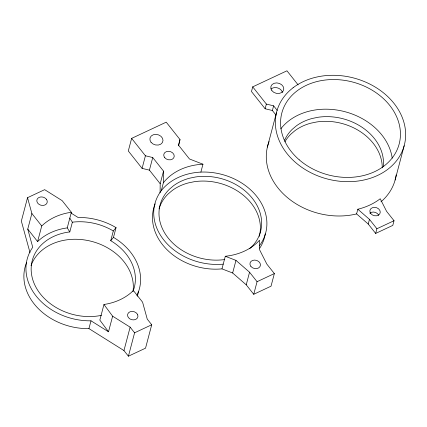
<?xml version="1.0" encoding="UTF-8"?>
<svg xmlns="http://www.w3.org/2000/svg" width="427" height="427" viewBox="0 0 427 427"><rect width="100%" height="100%" fill="white"/><g stroke="black" fill="none" stroke-linecap="round" stroke-linejoin="round"><path stroke-width="0.64" d="M160.088 192.785L160.194 183.743L163.525 171.136L152.743 157.536L145.42 155.775L131.633 138.38L166.22 122.165L180.002 139.56L178.683 145.377L189.465 158.977L202.964 164.214L200.882 172.092A58.291 46.121 14.8 0 0 161.305 190.645A57.293 45.331 14.8 0 0 164.875 241.292A57.293 45.331 14.8 0 0 223.225 264.142M161.305 190.645L163.386 182.767L163.525 171.136M101.434 315.356A52.767 41.75 14.8 0 1 33.872 282.818A52.767 41.75 14.8 0 1 68.213 232.123L69.798 231.93L67.247 227.869L71.368 212.267L62.166 200.653L44.654 189.663L27.531 197.69L21.35 221.09L29.986 252.533M26.613 262.461A58.045 45.929 14.8 0 0 87.199 328.63L88.933 328.598L123.953 350.567L128.415 356.198L145.538 348.17L151.718 324.771L147.256 319.14L142.575 302.156L133.368 290.536L130.79 292.911A58.045 45.929 14.8 0 1 107.374 303.891L103.958 304.499L112.627 316.183L108.506 331.784L90.994 320.8L89.259 320.826A58.045 45.929 14.8 0 1 36.188 296.092A58.045 45.929 14.8 0 1 31.924 248.477L32.751 247.302L27.755 229.107L31.876 213.505L27.531 197.69M27.755 229.107L37.613 241.575L41.734 225.979L43.997 223.919A58.045 45.929 14.8 0 1 67.418 212.94L71.368 212.267M69.798 231.93L72.366 222.2L69.814 218.138M131.633 138.38L128.303 150.982L142.09 168.377L149.413 170.138L160.194 183.743M133.475 290.141A52.767 41.75 14.8 0 0 112.125 241.543L110.732 240.711L113.304 230.98L116.048 227.65L114.516 226.737A58.045 45.929 14.8 0 0 79.86 217.476L78.125 217.508L71.346 213.254M88.933 328.598L90.994 320.8M110.732 240.711L113.475 237.38L116.048 227.65M103.958 304.499L99.838 320.101L108.506 331.784M142.09 168.377L145.42 155.775M149.413 170.138L152.743 157.536M123.953 350.567L130.139 327.167L112.627 316.183M178.337 145.858L180.002 139.56M128.415 356.198L134.596 332.798L151.718 324.771M298.121 84.893L286.96 70.802L252.715 86.857L251.476 91.538L265.124 108.757L272.378 110.502L276.029 115.109M221.976 268.871L225.307 256.264A58.686 46.436 14.8 0 0 259.525 240.225L259.402 249.405L266.848 264.11L274.358 273.584L271.028 286.191L253.734 294.299L246.224 284.82L232.646 272.992L221.976 268.871A57.293 45.331 14.8 0 1 167.48 250.158A57.293 45.331 14.8 0 1 155.172 203.855M265.124 108.757L266.363 104.076L252.715 86.857M272.378 110.502L273.616 105.821L266.363 104.076M232.646 272.992L235.976 260.39L225.307 256.264M267.371 147.128L276.44 112.808M246.224 284.82L249.555 272.218L235.976 260.39M253.734 294.299L257.065 281.692L274.358 273.584M356.588 213.911L357.826 209.23L359.198 208.894A65.961 52.19 14.8 0 0 379.107 199.585L380.206 198.736L386.59 211.344L394.025 220.722L392.787 225.403L375.664 233.43L368.229 224.047L356.588 213.911L355.147 214.263A65.961 52.19 14.8 0 1 287.195 197.402A65.961 52.19 14.8 0 1 269.095 141.55M368.229 224.047L369.467 219.371L357.826 209.23M375.664 233.43L376.902 228.749L394.025 220.722M395.098 180.061L404.166 145.74M37.613 241.575L39.876 239.52A58.045 45.929 14.8 0 1 63.297 228.541L67.247 227.869M72.366 222.2L73.951 222.008A52.767 41.75 14.8 0 1 111.911 230.153L113.304 230.98M113.475 237.38L115.007 238.293A58.045 45.929 14.8 0 1 136.923 295.489M369.467 219.371L376.902 228.749M273.616 105.821L277.267 110.428M249.555 272.218L257.065 281.692M130.139 327.167L134.596 332.798M31.876 213.505L41.734 225.979M396.171 174.915A65.961 52.19 14.8 0 1 380.959 201.827M271.06 89.008A6.597 5.22 14.8 0 1 277.742 87.957A6.597 5.22 14.8 0 1 282.455 92.6M280.827 128.821A60.682 48.016 14.8 0 1 344.888 111.687A60.682 48.016 14.8 0 1 392.216 158.171M369.835 213.174A5.279 4.174 14.8 0 1 378.722 215.315M284.905 141.828A51.448 40.709 14.8 0 1 290.963 134.046L295.132 130.523A51.448 40.709 14.8 0 1 310.771 123.195L316.754 121.957A51.448 40.709 14.8 0 1 382.256 167.832M284.686 140.019A51.448 40.709 14.8 0 1 292.196 129.37L296.37 125.848A51.448 40.709 14.8 0 1 312.009 118.514L317.992 117.276A51.448 40.709 14.8 0 1 383.313 166.37M31.016 265.69A52.767 41.75 14.8 0 1 91.255 241.287A52.767 41.75 14.8 0 1 132.989 291.582M138.279 291.7A58.045 45.929 14.8 0 1 137.435 296.242M200.882 172.092A57.293 45.331 14.8 0 1 256.787 196.447A57.293 45.331 14.8 0 1 259.317 245.829M265.236 233.847A57.293 45.331 14.8 0 1 259.749 248.172M159.031 208.931A51.966 41.115 14.8 0 1 168.185 193.922L172.396 190.362A51.966 41.115 14.8 0 1 188.195 182.959L194.232 181.71A51.966 41.115 14.8 0 1 259.264 236.377M163.386 182.767A58.291 46.121 14.8 0 1 202.964 164.214M249.581 248.76A51.966 41.115 14.8 0 0 253.184 199.409A51.966 41.115 14.8 0 0 195.481 176.981L189.444 178.23A51.966 41.115 14.8 0 0 173.645 185.638L169.434 189.193A51.966 41.115 14.8 0 0 167.976 237.764A51.966 41.115 14.8 0 0 224.522 259.579M293.109 87.738L290.856 89.569A65.961 52.19 14.8 0 0 287.456 154.142A65.961 52.19 14.8 0 0 364.215 179.943L367.028 179.255A65.961 52.19 14.8 0 0 400.926 114.436A65.961 52.19 14.8 0 0 318.312 76.705L315.163 77.404A65.961 52.19 14.8 0 0 293.109 87.738M46.607 199.58L45.988 198.795A5.279 4.174 14.8 0 0 39.065 197.434A5.279 4.174 14.8 0 0 37.475 202.788L38.094 203.572A5.279 4.174 14.8 0 0 45.016 204.939A5.279 4.174 14.8 0 0 46.607 199.58M137.74 314.902L137.318 314.048A5.279 4.174 14.8 0 0 128.49 312.81A5.279 4.174 14.8 0 0 131.916 319.743A5.279 4.174 14.8 0 0 137.74 314.902M299.199 159.799A60.682 48.016 14.8 0 0 398.77 145.399A60.682 48.016 14.8 0 0 323.538 80.255A60.682 48.016 14.8 0 0 299.199 159.799M271.919 90.721A6.597 5.22 14.8 0 0 283.165 91.02A6.597 5.22 14.8 0 0 276.728 82.897A6.597 5.22 14.8 0 0 271.919 90.721M370.775 213.607A5.279 4.174 14.8 0 0 379.768 213.847A5.279 4.174 14.8 0 0 374.618 207.351A5.279 4.174 14.8 0 0 370.775 213.607M250.873 266.4A5.332 4.217 14.8 0 0 259.958 266.64A5.332 4.217 14.8 0 0 254.759 260.075A5.332 4.217 14.8 0 0 250.873 266.4M164.662 157.606A5.332 4.217 14.8 0 0 173.746 157.851A5.332 4.217 14.8 0 0 168.542 151.286A5.332 4.217 14.8 0 0 164.662 157.606M151.035 142.282A6.661 5.273 14.8 0 0 162.393 142.586A6.661 5.273 14.8 0 0 155.887 134.377A6.661 5.273 14.8 0 0 151.035 142.282"/></g></svg>
